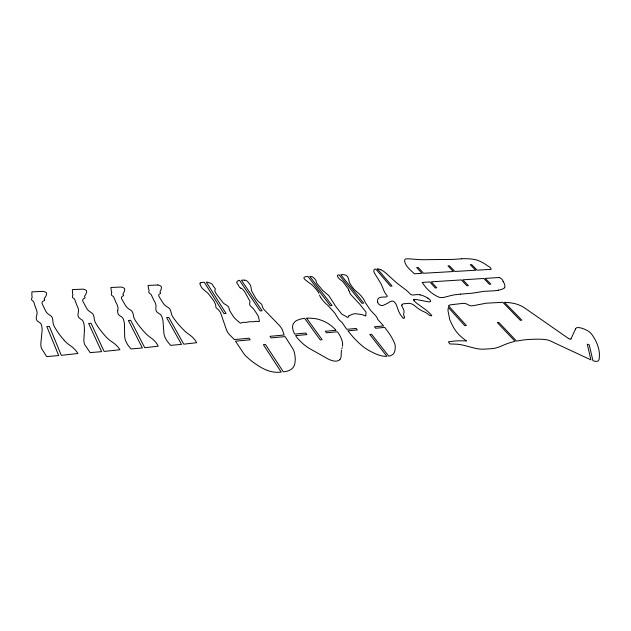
<?xml version="1.0" encoding="UTF-8"?>
<svg xmlns="http://www.w3.org/2000/svg" width="631" height="631" viewBox="0 0 631 631"><rect width="100%" height="100%" fill="white"/><g stroke="black" fill="none" stroke-linecap="round" stroke-linejoin="round"><path stroke-width="0.95" d="M430.516 301.326L430.523 301.129A7.943 3.944 20.3 0 0 430.279 300.238A2.737 1.357 20.4 0 0 429.64 299.488A11.445 5.711 20.3 0 0 427.865 298.187M413.699 299.654L413.699 299.622A2.989 1.499 20.1 0 0 414.141 300.75M117.776 310.46L118.021 308.196A25.469 14.174 7.7 0 0 117.398 305.443A41.196 22.913 7.1 0 0 115.978 302.509L113.825 297.304A5.403 2.974 8.5 0 0 113.154 296.389A4.204 2.311 8.5 0 0 112.633 296.042A5.939 3.25 8.8 0 1 111.813 295.426A3.06 1.68 8.7 0 1 111.387 294.606A7.824 4.283 8.9 0 1 111.435 293.589L111.671 292.579A4.543 2.477 8.5 0 0 111.6 292.011A20.089 10.948 9.4 0 1 111.206 290.56L110.914 287.476L121.057 287.042A4.236 2.295 9.1 0 1 124.307 288.383A1.822 0.994 9.1 0 1 124.63 288.817A8.984 4.867 8.9 0 1 124.646 290.165A23.173 12.525 8.3 0 1 123.644 292.745L123.155 293.565A4.125 2.256 9.2 0 0 123.069 294.369L123.502 295.15A1.301 0.71 9 0 1 123.424 295.687L122.264 296.349A4.251 2.335 9.1 0 0 121.554 297.24A5.427 2.989 9.2 0 0 121.412 298.037A8.432 4.646 9.3 0 0 121.98 299.402L124.906 304.442A29.941 16.572 10.2 0 0 126.586 306.997L127.044 307.494A16.974 9.418 9.7 0 0 128.574 308.804L130.633 310.129A6.783 3.818 9 0 1 132.013 311.399A13.795 7.761 8.7 0 1 132.802 312.968A34.729 19.553 7.8 0 1 133.409 315.421A37.797 21.391 10.8 0 0 134.095 318.119A34.571 19.545 10.7 0 0 135.72 321.076A116.151 64.094 13.9 0 0 145.864 333.578A35.431 20.287 11 0 0 151.716 338.397A30.769 18.236 8.6 0 1 158.2 346.198L144.744 347.728L130.68 320.288L128.369 320.461L142.369 347.941L130.948 348.959L128.203 345.457A50.228 29.31 10.8 0 1 125.774 341.103A32.552 19.048 10 0 1 124.686 336.796L124.417 323.782A58.991 33.467 6.3 0 0 123.353 319.207A8.077 4.591 8.4 0 0 123.021 318.505A18.331 10.427 8 0 0 122.256 317.409A2.666 1.514 8.6 0 0 121.736 316.983A21.635 12.107 9.4 0 1 119.314 315.311A6.539 3.683 8.9 0 1 117.997 313.536A16.225 9.134 9.3 0 1 117.768 310.46M342.42 346.293L342.483 346.009A27.33 15.349 17.1 0 0 342.365 341.97A50.188 28.348 16.1 0 0 339.77 335.392A29.113 16.296 16.9 0 0 337.309 331.788L326.448 332.789L325.336 331.275L336.063 330.297L335.416 329.627A32.481 18.181 16.7 0 0 328.798 324.011A17.881 9.891 17 0 0 325.265 321.944A25.145 14 17 0 0 319.649 319.696A12.62 6.949 17 0 0 316.092 318.797A30.406 17.005 17.1 0 0 310.831 318.221A27.654 15.436 17.1 0 0 306.548 318.158L322.149 339.715L320.209 339.904L304.639 318.308L302.77 318.608A36.196 20.302 17.3 0 0 297.351 320.201A14.032 7.777 16.6 0 0 295.411 321.321A27.062 15.057 17.1 0 0 293.596 323.411A18.725 10.411 16.8 0 0 292.595 326.314A31.731 17.613 17.3 0 0 293.107 330.344A41.543 22.984 17.7 0 0 294.693 334.067L305.838 333.05L306.934 334.588L295.647 335.629A23.418 13.077 17.1 0 0 297.272 337.924A49.841 27.409 17.9 0 0 303.614 344.281A30.848 17.203 17.4 0 0 309.979 348.777L325.186 357.343A18.82 10.664 18 0 0 330.628 360.104A8.266 4.725 18 0 0 334.761 361.098A6.712 3.841 18 0 0 337.585 360.869A7.667 4.385 18 0 0 339.896 359.504M342.12 347.72L341.876 348.872M341.568 350.308L341.497 350.591A52.042 29.231 20.4 0 0 341.213 354.63L341.032 357.067A16.682 9.528 17.6 0 1 339.904 359.512M570.96 338.91L575.543 328.98M413.747 299.544L413.881 299.488A4.803 2.406 20.1 0 1 414.898 299.441A8.771 4.409 20.2 0 1 418.172 299.883L428.197 301.792A3.873 1.917 20.4 0 0 429.806 301.807A2.887 1.428 20.4 0 0 430.437 301.523M460.291 294.156L472.13 293.21L484.135 291.301L492.969 290.875A33.096 15.089 21.2 0 0 498.332 290.15M499.271 277.49L485.207 278.389L490.863 284.147L489.419 284.242L483.772 278.484L462.807 279.825L468.383 285.677L466.901 285.78L461.324 279.919L431.32 281.836L436.794 287.839L435.24 287.941L429.774 281.931L422.131 282.42A17.289 8.44 19.6 0 1 423.046 283.603L424.702 285.93A32.646 15.53 20.9 0 0 429.908 291.483A25.208 12.06 20.8 0 0 434.507 294.866A14.552 7.028 20.7 0 0 438.868 297.114A3.573 1.743 20.7 0 0 440.683 297.548A8.605 4.18 20.6 0 0 442.867 297.493A24.838 11.957 20.2 0 0 445.139 297.067L449.58 295.9A76.225 37.97 23.2 0 1 460.291 294.156M157.789 284.999L148.048 285.417L148.498 288.422A19.522 10.577 10.9 0 0 148.955 289.842A4.409 2.398 10 0 1 149.058 290.394L148.9 291.317A7.564 4.125 10.4 0 0 148.892 292.366A2.974 1.617 10.2 0 0 149.35 293.17A5.766 3.139 10.3 0 0 150.162 293.77A4.078 2.232 10.1 0 1 150.683 294.109A5.245 2.871 10 0 1 151.345 294.937L153.727 300.088A39.895 22.156 8.7 0 1 155.25 302.951A24.68 13.701 9.3 0 1 155.999 305.633L155.881 307.833A15.736 8.81 10.9 0 0 156.259 310.838A6.357 3.557 10.5 0 0 157.616 312.566A21.02 11.689 11 0 0 160.037 314.199A2.611 1.475 10.3 0 1 160.558 314.617A17.952 10.175 9.7 0 1 161.355 315.689A7.801 4.409 10.1 0 1 161.71 316.368A56.916 32.268 8.1 0 1 162.979 320.832L163.926 333.507A31.526 18.283 11.8 0 0 165.204 337.695A48.839 28.214 12.5 0 0 167.775 341.931L170.591 345.354L181.507 344.376L166.6 317.598L168.808 317.432L183.779 344.171L196.643 342.704A29.838 17.581 10.5 0 0 190.002 335.1A34.437 19.529 12.6 0 1 184.11 330.399A113.509 61.735 15.2 0 1 173.699 318.213A33.632 18.843 12.3 0 1 171.979 315.326A36.63 20.539 12.4 0 1 171.175 312.7A33.814 18.969 9.5 0 0 170.457 310.302A13.385 7.493 10.3 0 0 169.621 308.772A6.586 3.683 10.6 0 0 168.225 307.534L166.174 306.24A16.69 9.205 11.2 0 1 164.636 304.954L164.163 304.473A29.121 15.996 11.7 0 1 162.412 301.981L159.335 297.067A8.164 4.464 10.8 0 1 158.704 295.726A5.214 2.855 10.7 0 1 158.799 294.945A4.117 2.256 10.7 0 1 159.438 294.085L160.519 293.439A1.262 0.686 10.6 0 0 160.566 292.918L160.108 292.153A4.007 2.185 10.7 0 1 160.148 291.364L160.574 290.568A22.503 12.115 9.8 0 0 161.402 288.044A8.747 4.725 10.4 0 0 161.315 286.734A1.759 0.954 10.6 0 0 161.015 286.3A4.117 2.224 10.5 0 0 157.789 284.975M568.634 338.579L523.975 307.471A15.822 7.454 23 0 0 515.906 303.913A24.104 11.429 23.1 0 0 511.205 302.951A53.217 25.713 23.7 0 0 504.382 302.32L521.861 320.193L520.386 320.335L502.797 302.312L486.367 303.18L474.536 305.428A26.549 12.667 21.1 0 1 471.57 305.83A3.163 1.53 21.7 0 1 470.198 305.704A1.38 0.67 21.7 0 1 469.385 305.436L467.421 304.379A4.259 2.067 21.6 0 0 464.661 303.424A8.037 3.92 21.7 0 0 462.665 303.401L450.865 304.773A8.029 3.96 21.4 0 0 449.438 305.167A2.666 1.309 21.2 0 0 448.759 306.067M448.736 306.059L466.38 325.525L464.779 325.675L448.333 307.486L447.986 309.955A36.401 17.865 22.3 0 0 448.467 312.929L449.737 319.712L452.561 325.651A56.056 27.559 23.1 0 0 455.953 331.157A31.187 15.594 22.6 0 0 458.579 334.288A41.141 20.413 22.7 0 0 463.698 338.879A21.131 10.656 22.5 0 0 466.538 340.945L460.638 340.827A61.373 32.844 23.9 0 0 453.689 341.126L448.365 341.868L449.848 343.95L456.923 344.187A29.129 15.452 22.8 0 1 464.321 345.449L469.732 346.9A55.678 27.504 21.9 0 0 476.271 348.493A18.52 9.418 22.5 0 0 479.268 348.982A30.714 15.491 22.2 0 0 483.764 349.156L491.052 348.73A29.286 14.71 22.4 0 0 494.751 348.249A51.371 25.571 21.7 0 0 499.026 346.995L504.54 344.707A118.336 60.316 27.4 0 1 515.085 341.363L497.299 322.551L498.821 322.409L516.537 341.095L522.16 340.148A145.903 74.884 28.3 0 1 541.43 339.241A30.485 14.899 25 0 1 547.511 339.959A7.012 3.376 24.5 0 1 549.412 340.559A27.843 13.637 24.7 0 1 554.562 342.933L590.892 359.867L587.28 344.163L589.251 344.849L592.943 360.711A9.307 4.378 25.7 0 0 594.631 361.161A5.939 2.8 25.8 0 0 596.91 361.334A5.979 2.816 25.8 0 0 598.496 360.522A18.954 8.952 25.4 0 0 599.198 358.85L599.442 355.127A85.082 41.023 23.4 0 0 597.794 345.82A73.724 35.336 23.7 0 0 593.172 336.37A27.18 12.628 24.6 0 0 591.492 334.036A10.703 4.914 24.9 0 0 589.89 332.379A9.378 4.299 24.9 0 0 587.485 330.683A12.817 5.892 24.9 0 0 583.856 328.932A10.522 4.827 24.9 0 0 578.651 327.592A5.356 2.453 24.8 0 0 576.505 327.868A9.489 4.346 24.9 0 0 575.543 328.98M348.675 290.26L349.251 291.277M349.353 291.459L349.511 291.735A14.276 7.296 18.3 0 0 350.844 294.622L357.848 302.202A30.903 16.382 17.4 0 1 360.664 305.333L365.98 312.014A6.689 3.518 18.4 0 1 366.012 312.913L365.806 314.277A14.6 7.675 19.2 0 0 365.948 315.634L365.704 315.942A1.286 0.678 18.6 0 1 364.647 315.634A6.089 3.234 18.6 0 0 362.155 314.664A43.429 23.828 19 0 0 356.712 313.883A9.773 5.222 18.5 0 0 354.488 313.741A9.765 5.206 18.5 0 0 352.745 314.206A42.995 23.315 19.6 0 0 349.077 315.752M44.62 299.914L44.265 299.141A4.401 2.414 6.1 0 1 44.43 298.242L45.069 297.382A24.767 13.354 5.3 0 0 46.457 294.661A9.583 5.198 5.8 0 0 46.607 293.249A1.948 1.057 6 0 0 46.355 292.784A4.52 2.453 5.9 0 0 42.963 291.364L31.913 291.869L31.85 295.111A21.407 11.689 6.3 0 0 32.102 296.633A4.859 2.642 5.3 0 1 32.11 297.233L31.731 298.297A8.353 4.575 5.7 0 0 31.558 299.362A3.273 1.79 5.5 0 0 31.921 300.23A6.342 3.47 5.6 0 0 32.725 300.869A4.488 2.469 5.3 0 1 33.254 301.239A5.782 3.171 5.2 0 1 33.837 302.131L35.565 307.676A44.265 24.435 3.7 0 1 36.748 310.76A27.307 15.128 4.3 0 1 37.087 313.654L36.543 316.044A17.305 9.773 5.8 0 0 36.409 319.286A6.996 3.944 5.4 0 0 37.615 321.155A23.087 12.959 6 0 0 40.045 322.906A2.855 1.617 5.1 0 1 40.558 323.356A19.656 11.153 4.4 0 1 41.26 324.515A8.645 4.906 4.9 0 1 41.528 325.249A63.581 35.707 2.8 0 1 42.135 330.076L40.834 343.832A34.697 20.437 6.2 0 0 41.488 348.383L46.678 356.578L58.707 355.568L46.82 326.558L49.352 326.369L61.302 355.332L77.881 353.502A34.815 20.736 4.6 0 0 70.025 345.425A37.679 21.801 7.4 0 1 64.236 340.361M318.844 293.305L318.734 293.013A11.831 6.192 16.3 0 0 317.551 291.136A73.543 39.556 14.3 0 0 312.55 285.393A20.129 10.53 15.9 0 0 309.174 282.838L305.854 280.314A12.912 6.578 16.5 0 1 304.497 279.036A4.843 2.477 16.3 0 1 303.929 277.924A3.163 1.617 16.2 0 1 304.631 277.017A6.042 3.1 16.3 0 1 306.721 276.591L308.007 276.52L330.234 305.649L332.056 305.514L309.782 276.425L311.809 276.678A1.546 0.789 16.4 0 1 312.629 277.001A4.038 2.067 16.3 0 1 313.725 277.861A10.972 5.64 16.2 0 1 315.981 280.614L316.494 282.585A11.461 5.86 17 0 0 317.322 283.942L322.859 290.599A14.324 7.359 17.2 0 0 324.515 291.861L325.982 293.305A14.718 7.738 16.7 0 1 329.145 296.113L334.201 303.953A30.359 15.799 18.4 0 0 336.37 307.187L341.639 313.986A6.744 3.581 17.9 0 0 342.956 314.79L345.204 315.981A14.994 8.116 17.7 0 1 347.113 317.204L347.839 317.432A1.301 0.694 18 0 0 348.288 316.999A6.097 3.258 18.3 0 1 349.069 315.745M319.515 295.048L319.617 295.347A20.224 10.522 17.5 0 0 320.666 297.351M571.031 338.95A1.767 0.828 24.8 0 1 568.649 338.563M348.675 290.268A14.308 7.343 17.3 0 0 348.288 288.943L343.422 282.365A11.413 5.813 17.2 0 0 342.16 281.047L339.73 279.225A10.664 5.34 17.6 0 1 337.68 276.504A3.96 1.988 17.4 0 1 337.396 275.558A1.538 0.773 17.3 0 1 337.648 275.234L339.068 274.793L361.957 303.274L363.701 303.14L340.772 274.698L342.002 274.635A5.9 2.966 17.5 0 1 344.621 274.84A3.116 1.562 17.5 0 1 346.356 275.534A4.732 2.374 17.5 0 1 347.476 276.583A12.73 6.413 17.2 0 1 348.154 277.869L348.927 280.472A19.214 9.639 18.3 0 0 349.7 283.114A66.334 32.504 19.6 0 0 353.668 288.785A11.397 5.774 18.3 0 0 355.356 290.575L357.951 292.737A20.231 10.49 17.7 0 1 359.938 294.638A35.533 18.614 17.3 0 1 365.294 302.509L370.31 310.034L375.208 315.232A14.821 7.856 18.6 0 1 377.654 319.286L383.601 325.967L374.475 326.795L375.642 328.254L384.768 327.41L389.114 333.334A90.556 50.937 16.8 0 1 394.265 342.53A23.915 13.101 19.3 0 1 395.148 345.551A45.921 25.287 18.4 0 1 394.817 350.899A23.481 12.92 19.3 0 1 393.815 353.289A10.128 5.576 19.9 0 1 392.979 354.283A17.124 9.41 19.6 0 1 388.799 356.184L371.612 334.312L369.798 334.485L386.953 356.381A17.1 9.386 19.7 0 1 380.659 355.639A10.151 5.608 19.7 0 1 378.474 354.969A23.379 12.762 19.7 0 1 374.096 353.139A44.825 24.01 19.8 0 1 365.877 348.62A23.749 12.951 19.5 0 1 362.131 345.827A84.428 43.941 20.7 0 1 352.903 336.82L347.862 330.818L357.335 329.942L356.184 328.459L346.727 329.327L342.01 322.362A14.939 7.99 18.2 0 1 338.09 318.339L334.651 312.881L327.781 305.309A35.052 18.125 18 0 1 320.674 297.351M200.248 283.011A4.117 2.201 12.4 0 1 201.289 282.562A6.152 3.297 12.4 0 1 202.811 282.373L204.294 282.286L223.981 313.623L226.056 313.465L206.313 282.175L207.007 282.136A1.246 0.663 12.5 0 1 208.041 282.357L210.675 283.264A3.51 1.869 12.6 0 1 211.637 283.84A6.965 3.723 12.5 0 1 212.781 285.188A25.571 13.566 13.7 0 0 214.737 287.981A5.269 2.832 12.6 0 1 215.258 288.824A1.199 0.639 12.8 0 1 215.242 289.124A2.114 1.136 12.7 0 1 215.171 289.708A3.66 1.972 12.9 0 0 214.848 290.954A28.703 15.389 13.9 0 0 216.954 294.772L221.946 301.287A12.226 6.657 13.5 0 0 224.186 303.756L226.6 305.207A11.508 6.373 12.9 0 1 227.917 306.28A4.425 2.445 13.1 0 1 228.667 307.179A12.352 6.823 12.8 0 1 229.077 308.433A15.12 8.345 13.9 0 0 229.96 311.138L233.036 316.052A22.235 12.312 14.3 0 0 235.663 319.136L239.188 322.267A4.945 2.776 13.9 0 0 240.308 323.033L240.774 323.135A1.42 0.797 13.8 0 0 241.247 323.001A4.212 2.374 14 0 1 243.487 322.323L245.869 322.354A6.76 3.778 13.9 0 0 247.391 322.133A6.941 3.912 14.3 0 1 249.521 321.763A6.933 3.912 14.3 0 1 251.879 321.771A6.728 3.747 14.2 0 0 253.504 321.731L255.602 321.353A4.172 2.343 14.5 0 1 258.387 321.605A1.396 0.781 14.6 0 0 258.978 321.652L259.262 321.495A4.906 2.737 14.4 0 0 259.309 320.643L258.6 317.33A22.456 12.517 13.7 0 0 257.148 314.199L253.867 309.371A15.16 8.377 13.8 0 0 251.351 306.824A11.973 6.507 14.6 0 1 250.176 305.641A4.338 2.366 14.3 0 1 249.742 304.734A11.24 6.121 14.6 0 1 249.608 303.598L249.971 301.973A12.178 6.625 13.7 0 0 248.937 299.465L245.412 292.965A29.223 15.799 12.9 0 0 242.635 289.258A3.605 1.925 13.8 0 0 240.813 288.154M200.24 283.011A2.492 1.325 12.3 0 0 199.948 283.84A21.383 11.405 13 0 0 200.603 285.614A25.208 13.44 13.2 0 0 201.746 287.633A13.969 7.477 12.8 0 0 204.058 289.976L206.645 292.169A13.235 7.209 12.1 0 1 208.443 293.77L213.601 300.632A24.159 13.322 11.8 0 1 214.934 303.188A14.324 7.903 12.2 0 1 215.77 305.522A12.88 7.107 13.3 0 0 215.944 307.265A3.163 1.743 12.9 0 0 216.196 307.707A19.679 10.798 13.5 0 0 218.405 309.821A18.378 10.277 12.2 0 1 219.809 311.611A7.809 4.354 12.7 0 1 220.582 312.739L226.419 329.705A28.837 16.367 14.4 0 0 228.312 333.223A20.894 11.894 14.1 0 0 230.654 335.826L234.346 339.565L249.111 338.216L250.136 339.817L235.497 341.166L243.566 353.242A28.979 16.863 15.2 0 0 246.161 356.365L249.773 359.56A72.904 41.236 16.5 0 0 256.076 364.316L260.469 367.092A27.693 16.217 15.5 0 0 267.339 370.421M267.347 370.405A18.417 10.869 15.4 0 0 275.234 372.211A16.335 9.662 15.4 0 0 278.799 372.282L281.245 372.124L263.372 344.684L265.454 344.487L283.358 371.88L285.646 371.501A16.288 9.615 15.6 0 0 288.58 370.681A18.378 10.83 15.5 0 0 293.084 367.526A27.843 16.374 15.1 0 0 294.874 363.33L295.253 360.112A77.14 45.274 12.9 0 0 294.858 354.867L294.093 351.475A29.034 16.919 15 0 0 292.571 348.344L285.086 336.599L271.07 337.893L270.013 336.315L284.155 335.022L282.838 331.204A20.657 11.674 14.8 0 0 281.718 328.577A28.868 16.367 14.5 0 0 279.17 325.233L263.971 309.513A7.462 4.07 15 0 1 263.285 308.409A17.408 9.449 15.3 0 1 262.346 306.634A19.537 10.672 13.9 0 0 261.723 304.473A3.068 1.672 14.5 0 0 261.408 304.039A12.675 6.933 14.2 0 0 259.475 302.47A13.669 7.351 14.9 0 1 257.393 300.285A22.677 12.123 15.2 0 1 255.476 297.84L251.698 291.065A12.652 6.728 14.7 0 1 251.343 289.416L250.957 287.152A13.716 7.28 13.7 0 0 250.152 284.794A25.161 13.401 13.3 0 0 248.724 282.846A21.233 11.287 13.4 0 0 247.163 281.181A2.406 1.27 14 0 0 245.901 280.456A3.936 2.074 14 0 0 244.331 280.148M244.331 280.156A5.971 3.155 14 0 0 242.856 280.148L241.436 280.219L262.094 310.767L260.114 310.909L239.504 280.33L238.833 280.369A1.215 0.639 13.8 0 0 238.171 280.677L236.925 281.781A3.447 1.822 13.8 0 0 236.767 282.42A6.799 3.589 13.9 0 0 237.398 283.769A25.926 13.858 12.8 0 1 239.078 286.537A5.166 2.745 13.9 0 0 239.646 287.365A1.183 0.631 13.8 0 0 240.025 287.641A2.074 1.104 13.8 0 0 240.813 288.162M44.612 299.914A1.388 0.757 5.8 0 1 44.47 300.474L43.129 301.176A4.52 2.492 5.9 0 0 42.253 302.107A5.758 3.179 5.9 0 0 42.001 302.951A8.992 4.961 6.1 0 0 42.458 304.387L45.006 309.687A31.858 17.747 7 0 0 46.52 312.369L46.962 312.889A18.086 10.08 6.4 0 0 48.461 314.27L50.527 315.658A7.249 4.086 5.5 0 1 51.876 316.991A14.75 8.306 5.2 0 1 52.539 318.647A37.237 20.886 4.3 0 1 52.901 321.234A40.368 23.063 7.4 0 0 53.319 324.074A36.772 20.973 7.2 0 0 54.723 327.197A122.43 69.039 10.8 0 0 64.228 340.361M499.271 277.49A5.434 2.461 21.9 0 1 501.558 278.918A6.129 2.776 21.8 0 1 502.765 280.448A6.578 2.966 22.2 0 0 503.12 281.434M503.065 281.434A20.886 9.575 21.6 0 1 504.658 287.76M504.595 287.736A24.593 11.224 21.5 0 1 498.34 290.157M377.701 301.957A12.226 6.247 19.3 0 1 378.781 298.132A7.438 3.794 19.1 0 1 380.674 297.335A17.479 8.976 19.4 0 1 384.161 297.027A10.916 5.49 18.8 0 0 385.612 296.988A4.851 2.453 19 0 0 386.787 296.728A3.605 1.822 19 0 0 387.253 296.231A1.428 0.718 19.1 0 0 387.103 295.758A12.344 6.278 18.8 0 0 386.503 294.945A25.713 12.778 19.7 0 1 384.374 291.735L381.108 283.926L374.467 273.089A14.829 7.217 18.8 0 1 373.852 271.433A7.887 3.849 18.6 0 1 374.483 269.39A2.019 0.978 18.4 0 1 374.767 269.271L375.705 268.964L390.423 286.166L392.064 286.056L377.322 268.885L378.024 268.98A5.766 2.808 18.6 0 1 378.915 269.106L379.113 269.153A6.886 3.36 18.5 0 1 380.903 269.808M377.654 301.949A11.65 5.963 19.3 0 0 378.237 303.495A2.824 1.451 19 0 0 378.845 304.166A8.061 4.125 19.1 0 0 380.256 305.081A2.358 1.207 19 0 0 380.753 305.317A1.956 1.01 19 0 0 381.447 305.475A3.36 1.727 19 0 0 383.127 305.365A8.29 4.251 18.9 0 0 383.916 305.033L387.363 303.408A26.62 13.488 18.4 0 0 387.876 303.117L388.925 302.43A18.11 9.276 19.9 0 1 390.305 301.594A8.203 4.188 19.6 0 1 391.748 301.184A4.867 2.485 19.5 0 1 392.742 301.074L393.184 301.2A3.029 1.546 19.4 0 1 394.58 302.233A17.755 9.126 19 0 1 396.639 305.538L398.137 309.876A47.27 23.804 21.1 0 0 399.959 313.852A35.699 18.078 20.8 0 0 402.357 317.275A6.16 3.179 20.1 0 0 402.988 317.985M403.177 318.111A1.396 0.718 20 0 0 404.503 317.827A3.865 2.003 19.9 0 0 404.329 316.533A11.027 5.663 20.3 0 1 403.832 315.547A9.686 4.977 20.3 0 1 403.674 313.781L403.958 312.724A16.934 8.724 19.3 0 0 403.375 309.048L402.294 306.879A10.238 5.19 20.1 0 1 401.813 305.372M401.829 305.372A4.054 2.059 19.9 0 1 402.215 304.394M402.223 304.394A10.522 5.356 20.1 0 1 403.288 303.803L409.14 303.353A8.306 4.22 20 0 1 411.309 303.803A4.385 2.216 20 0 1 413.297 304.749A14.939 7.627 19.9 0 1 415.537 306.406L417.383 307.92A16.509 8.235 20.5 0 0 422.683 311.17A26.691 13.835 20.4 0 1 425.341 312.4A9.031 4.606 20.5 0 1 427.581 313.828L428.654 314.727A3.502 1.767 20.8 0 0 430.484 315.697A1.357 0.686 20.8 0 0 431.73 315.618M431.691 315.468A10.932 5.576 20.5 0 0 430.665 314.285A36.488 18.938 19.9 0 0 424.994 309.229L417.801 304.047A17.171 8.503 20.4 0 1 414.141 300.75M420.017 294.811A11.855 5.908 20.2 0 1 427.826 298.203M420.017 294.851A7.675 3.818 20.2 0 0 417.588 294.614A19.719 9.875 20.5 0 0 414.401 294.89A6.578 3.25 19.8 0 1 412.445 294.945A1.664 0.828 19.8 0 1 411.838 294.843A4.275 2.114 19.8 0 1 410.931 294.535A1.412 0.702 19.8 0 1 410.316 294.101L408.967 292.689A25.855 13.038 19.1 0 0 405.725 289.771L396.71 282.94L386.48 273.649A22.826 11.287 18.3 0 0 383.9 271.527A10.001 4.898 18.5 0 0 380.911 269.8M84.428 330.557L83.844 340.227A33.482 19.695 8.1 0 0 84.728 344.652L90.154 352.619L101.623 351.656L88.624 323.435L91.038 323.253L104.107 351.428L119.922 349.748A33.561 20.018 6.6 0 0 111.924 341.821A36.456 21.02 9.2 0 1 106.087 336.883A119.188 66.57 12.4 0 1 96.243 324.058A35.612 20.255 9 0 1 94.721 321.021A38.775 22.085 9.1 0 1 94.161 318.261A36.077 20.31 6.1 0 0 93.664 315.737A14.245 8.037 7 0 0 92.946 314.12A7.004 3.952 7.3 0 0 91.574 312.826L89.515 311.469A17.707 9.867 8.1 0 1 88.001 310.129L87.543 309.616A30.848 17.155 8.6 0 1 85.942 306.997L83.197 301.839A8.668 4.788 7.7 0 1 82.677 300.435A5.537 3.052 7.6 0 1 82.874 299.615A4.37 2.414 7.5 0 1 83.663 298.7L84.901 298.021A1.341 0.734 7.5 0 0 85.019 297.477L84.617 296.673A4.259 2.335 7.7 0 1 84.751 295.844L85.311 295.008A23.939 12.943 6.8 0 0 86.502 292.358A9.331 5.064 7.3 0 0 86.565 290.978A1.885 1.025 7.6 0 0 86.289 290.528A4.37 2.374 7.5 0 0 82.961 289.14L72.376 289.621L72.494 292.776A20.713 11.319 7.9 0 0 72.817 294.267A4.693 2.556 6.9 0 1 72.865 294.851L72.557 295.884A8.037 4.409 7.3 0 0 72.455 296.925A3.163 1.735 7.1 0 0 72.849 297.769A6.129 3.36 7.3 0 0 73.661 298.392A4.338 2.39 6.9 0 1 74.182 298.755A5.584 3.068 6.9 0 1 74.797 299.622L76.769 305.025A42.64 23.678 5.4 0 1 78.07 308.031A26.336 14.647 6 0 1 78.559 310.862L78.173 313.181A16.721 9.449 7.6 0 0 78.228 316.344A6.76 3.818 7.2 0 0 79.49 318.158A22.322 12.533 7.8 0 0 81.92 319.87A2.776 1.577 6.9 0 1 82.432 320.303A19.151 10.901 6.2 0 1 83.166 321.439A8.313 4.732 6.7 0 1 83.473 322.149A61.002 34.5 4.5 0 1 84.317 326.85L84.428 330.557M461.592 258.789L453.303 259.396L428.07 259.641A65.261 28.916 18.5 0 1 416.026 259.365L410.339 258.899A24.475 11.642 19.7 0 0 407.721 258.797A8.337 3.928 19.4 0 0 405.843 258.97A3.415 1.601 19.3 0 0 404.921 259.538A14.048 6.594 19.6 0 0 404.755 261.841A24.499 11.461 19.9 0 0 406.238 265.146A31.795 14.821 20.1 0 0 410.789 270.447L413.195 272.655A17.1 8.266 19.2 0 1 414.354 273.783L421.958 273.341L416.689 267.552L418.219 267.465L423.496 273.255L453.342 271.535L447.963 265.872L449.43 265.793L454.817 271.448L475.687 270.242L470.229 264.681L471.649 264.602L477.115 270.163L491.115 269.35A5.348 2.398 21.4 0 0 490.476 267.867A6.034 2.705 21.4 0 0 488.702 266.416A6.42 2.847 21.4 0 1 487.195 265.541A20.547 9.323 21.1 0 0 477.083 260.075A24.443 11.106 21.3 0 0 467.445 258.789A33.333 15.262 21.4 0 0 461.592 258.789"/></g></svg>
